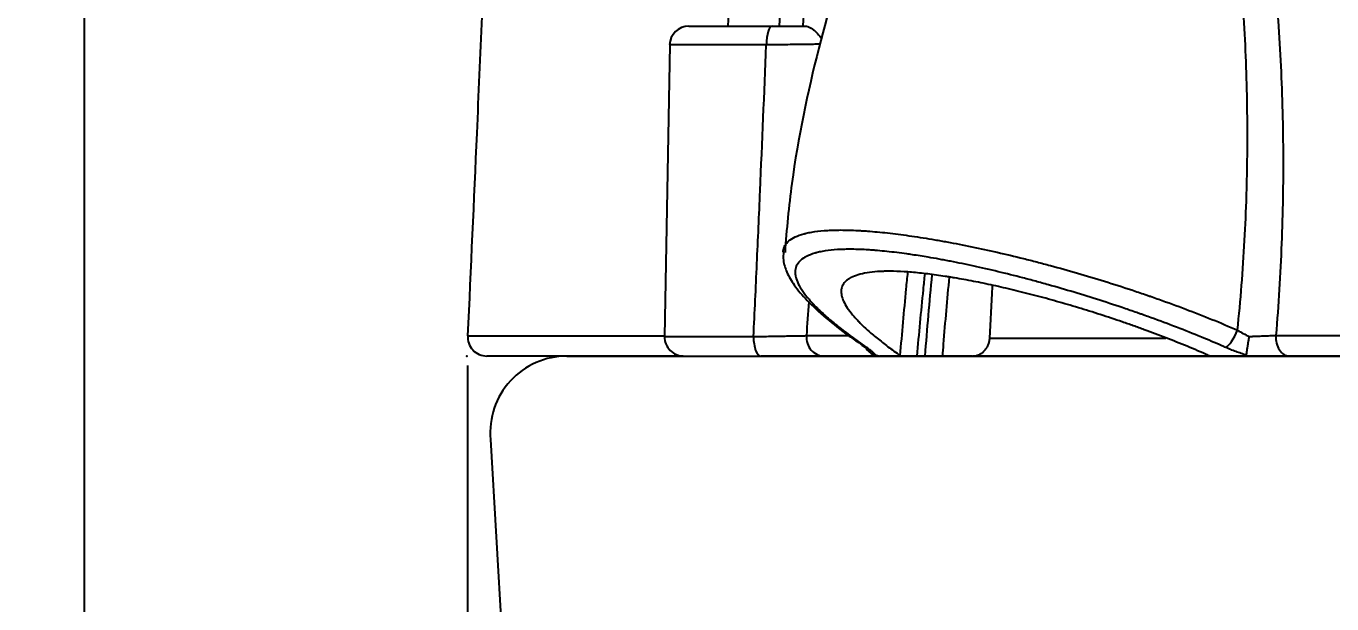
# Model space of a CAD drawing. Extents: x 8541 to 14664, y -60 to 2468.
# Drawn here: x 8675 to 8743.1, y 654.7 to 684.8 of the extents above; entities that cross this region are included whole.
import ezdxf

# ---------------------------------------------------------------- set-up
doc = ezdxf.new("R2010")
doc.units = 0
doc.header["$LTSCALE"] = 20
doc.header["$MEASUREMENT"] = 0
doc.layers.get('0').update_dxf_attribs({"linetype": 'CONTINUOUS'})
doc.layers.get('DEFPOINTS').update_dxf_attribs({"linetype": 'CONTINUOUS'})
doc.layers.add('1', color=7, linetype='CONTINUOUS')
doc.layers.add('6', color=6, linetype='CONTINUOUS')
doc.styles.get("Standard").update_dxf_attribs({"font": 'NanumGothic.ttf'})
doc.dimstyles.get("Standard").update_dxf_attribs({"dimtxt": 2.7, "dimasz": 2.5, "dimexe": 1.5, "dimexo": 1.5, "dimgap": 1.5, "dimtad": 1, "dimdec": 0, "dimlfac": 10, "dimzin": 0, "dimdsep": 46, "dimtxsty": 'Standard', "dimcen": 0, "dimclrt": 2, "dimadec": 0, "dimazin": 0, "dimtfac": 1, "dimtdec": 0, "dimtmove": 0, "dimatfit": 3, "dimfxl": 0, "dimtolj": 1, "dimtzin": 0, "dimarcsym": 0})

# ---------------------------------------------------------------- blocks, each defined once
blk = doc.blocks.new('*D64')
at = {"color": 3, "lineweight": -2, "ltscale": 10}
for p, q in [((8698, 667.117), (8698, 159.441)), ((8983, 208.778), (8983, 159.441)), ((8718, 164.441), (8963, 164.441))]:
    blk.add_line(p, q, dxfattribs=at)
at = {"color": 3, "ltscale": 10}
for points in [[(8718, 167.775), (8718, 161.108), (8698, 164.441)], [(8963, 167.775), (8963, 161.108), (8983, 164.441)]]:
    blk.add_solid(points, dxfattribs=at)
at = {"layer": 'DEFPOINTS', "color": 0, "ltscale": 10}
for p in [(8698, 668.617), (8983, 210.278), (8983, 164.441)]:
    blk.add_point(p, dxfattribs=at)
at = {"color": 2, "ltscale": 10, "insert": (8840.5, 188.05), "char_height": 25, "attachment_point": 5}
blk.add_mtext('\\A1;{\\fNanumGothic|b0|i0|c129|p50;285}', dxfattribs=at)
blk = doc.blocks.new('*D59')
at = {"color": 3, "lineweight": -2}
for p, q in [((8708.42, 782.617), (8562.112, 782.617)), ((8568.112, 758.617), (8568.112, 560.057)), ((8568.112, 311.368), (8568.112, 509.928)), ((8731.516, 287.368), (8562.112, 287.368))]:
    blk.add_line(p, q, dxfattribs=at)
at = {"color": 3}
for points in [[(8564.112, 758.617), (8572.112, 758.617), (8568.112, 782.617)], [(8564.112, 311.368), (8572.112, 311.368), (8568.112, 287.368)]]:
    blk.add_solid(points, dxfattribs=at)
at = {"layer": 'DEFPOINTS', "color": 0}
for p in [(8710.22, 782.617), (8568.112, 287.368), (8733.316, 287.368)]:
    blk.add_point(p, dxfattribs=at)
at = {"color": 2, "insert": (8568.112, 534.993), "char_height": 24, "attachment_point": 5}
blk.add_mtext('\\A1;{\\fNanumGothic|b0|i0|c129|p50;495}', dxfattribs=at)
blk = doc.blocks.new('*D63')
at = {"color": 3, "linetype": 'ByBlock', "lineweight": -2}
for p, q in [((9382.589, 711.028), (9382.589, 34.586)), ((8678, 285.868), (8678, 34.586)), ((8698, 39.586), (9362.589, 39.586))]:
    blk.add_line(p, q, dxfattribs=at)
at = {"color": 3}
for points in [[(8698, 42.919), (8698, 36.253), (8678, 39.586)], [(9362.589, 42.919), (9362.589, 36.253), (9382.589, 39.586)]]:
    blk.add_solid(points, dxfattribs=at)
at = {"layer": 'DEFPOINTS', "color": 0}
for p in [(9382.589, 712.528), (8678, 287.368), (9382.589, 39.586)]:
    blk.add_point(p, dxfattribs=at)
at = {"color": 2, "insert": (9026.777, 63.159), "char_height": 25, "attachment_point": 5}
blk.add_mtext('\\A1;{\\fNanumGothic|b0|i0|c129|p50;705}', dxfattribs=at)

msp = doc.modelspace()

# ---------------------------------------------------------------- linework, layer by layer
at = {"color": 7, "linetype": 'Continuous'}
for p, q in [((8709.532, 684.817), (8713.874, 684.817)), ((8708.533, 683.835), (8708.267, 668.634)), ((8708.267, 668.634), (8712.905, 668.634)), ((8709.267, 667.617), (8713.285, 667.617)), ((8717.083, 667.617), (8714.826, 667.617))]:
    msp.add_line(p, q, dxfattribs=at)
at = {"color": 7}
for p, q in [((8703.175, 667.617), (9366.555, 667.617)), ((8699.19, 663.272), (8707.584, 517.856))]:
    msp.add_line(p, q, dxfattribs=at)
at = {"color": 7, "linetype": 'Continuous'}
for centre, start, end in [((8709.532, 683.817), 90, 179), ((8699, 668.617), 175.88976, 270), ((8709.267, 668.617), 179, 270)]:
    msp.add_arc(centre, 1, start, end, dxfattribs=at)
for centre, major_axis, ratio, start_param, end_param in [((8713.874, 683.817), (0, -1), 0.301733, 3.141593, 4.694936), ((8713.285, 668.617), (0, 1), 0.380171, 1.553343, 3.141593), ((8716.586, 668.617), (0, 1), 0.928701, 1.505583, 3.141593), ((8737.824, 668.973), (-0.404, -0.915), 0.292041, 0.314777, 1.694859), ((8740.829, 668.617), (0, -1), 0.691985, 4.636786, 6.283185), ((8719.131, 669.011), (0.565, 0.825), 0.730902, 3.129991, 3.17563), ((8719.131, 669.011), (0.565, 0.825), 0.730902, 3.17563, 3.41673), ((8719.503, 668.617), (0, 1), 0.907546, 2.227076, 3.141593)]:
    msp.add_ellipse(centre, major_axis=major_axis, ratio=ratio, start_param=start_param, end_param=end_param, dxfattribs=at)
for points, knots in [([(8708.809, 781.494), (8707.937, 778.048), (8706.31, 770.874), (8704.541, 759.981), (8703.12, 749.057), (8702.019, 738.497), (8701.145, 728.319), (8700.334, 717.015), (8699.622, 704.75), (8698.999, 691.695), (8698.503, 679.767), (8698.159, 672.192), (8697.999, 668.67)], [0, 0, 0, 0, 0.093853, 0.194418, 0.291462, 0.384978, 0.474963, 0.561419, 0.684493, 0.799626, 0.906817, 1, 1, 1, 1]), ([(8711.578, 684.817), (8711.665, 686.627), (8711.754, 688.437), (8711.937, 692.057), (8712.03, 693.867), (8712.223, 697.487), (8712.322, 699.297), (8712.527, 702.916), (8712.633, 704.725), (8712.854, 708.344), (8712.969, 710.153), (8713.208, 713.77), (8713.332, 715.578), (8713.593, 719.195), (8713.729, 721.003), (8714.014, 724.618), (8714.163, 726.425), (8714.398, 729.135), (8714.478, 730.039), (8714.643, 731.845), (8714.728, 732.748), (8714.987, 735.456), (8715.169, 737.261), (8715.458, 739.966), (8715.557, 740.867), (8715.76, 742.669), (8715.865, 743.57), (8716.081, 745.371), (8716.192, 746.271), (8716.421, 748.069), (8716.54, 748.968), (8716.784, 750.764), (8716.91, 751.661), (8717.106, 753.005), (8717.173, 753.453), (8717.309, 754.348), (8717.378, 754.796), (8717.589, 756.136), (8717.735, 757.028), (8717.964, 758.363), (8718.042, 758.808), (8718.202, 759.696), (8718.284, 760.139), (8718.451, 761.023), (8718.537, 761.465), (8718.713, 762.344), (8718.803, 762.783), (8718.943, 763.439), (8718.991, 763.657), (8719.087, 764.093), (8719.136, 764.31), (8719.235, 764.742), (8719.286, 764.958), (8719.389, 765.387), (8719.441, 765.601), (8719.522, 765.921), (8719.549, 766.027), (8719.604, 766.239), (8719.631, 766.344), (8719.715, 766.66), (8719.773, 766.868), (8719.89, 767.28), (8719.95, 767.483), (8720.043, 767.784), (8720.075, 767.883), (8720.139, 768.079), (8720.172, 768.177), (8720.239, 768.369), (8720.273, 768.464), (8720.343, 768.649), (8720.379, 768.739), (8720.451, 768.914), (8720.488, 768.998), (8720.536, 769.098), (8720.546, 769.118), (8720.565, 769.157), (8720.575, 769.176), (8720.604, 769.232), (8720.624, 769.268), (8720.663, 769.335), (8720.683, 769.367), (8720.723, 769.427), (8720.743, 769.454), (8720.774, 769.491), (8720.784, 769.503), (8720.805, 769.525), (8720.815, 769.535), (8720.846, 769.562), (8720.866, 769.576), (8720.895, 769.592), (8720.905, 769.596), (8720.925, 769.602), (8720.934, 769.604), (8720.963, 769.606), (8720.999, 769.6), (8721.032, 769.576), (8721.051, 769.556), (8721.055, 769.552), (8721.062, 769.543), (8721.073, 769.529), (8721.084, 769.513), (8721.104, 769.479), (8721.117, 769.454), (8721.134, 769.411), (8721.14, 769.396), (8721.151, 769.365), (8721.156, 769.349), (8721.171, 769.299), (8721.18, 769.264), (8721.198, 769.191), (8721.205, 769.153), (8721.227, 769.035), (8721.24, 768.952), (8721.253, 768.843), (8721.255, 768.821), (8721.26, 768.777), (8721.263, 768.754), (8721.269, 768.687), (8721.273, 768.641), (8721.285, 768.503), (8721.291, 768.41), (8721.301, 768.219), (8721.305, 768.123), (8721.312, 767.928), (8721.314, 767.829), (8721.318, 767.63), (8721.319, 767.529), (8721.321, 767.225), (8721.32, 767.02), (8721.315, 766.707), (8721.314, 766.603), (8721.309, 766.393), (8721.307, 766.287), (8721.299, 765.971), (8721.292, 765.76), (8721.277, 765.335), (8721.268, 765.122), (8721.24, 764.481), (8721.218, 764.051), (8721.171, 763.189), (8721.145, 762.756), (8721.091, 761.888), (8721.062, 761.453), (8721.003, 760.58), (8720.972, 760.142), (8720.91, 759.265), (8720.877, 758.825), (8720.812, 757.945), (8720.779, 757.504), (8720.711, 756.62), (8720.677, 756.178), (8720.608, 755.293), (8720.573, 754.85), (8720.468, 753.521), (8720.397, 752.635), (8720.255, 750.861), (8720.183, 749.974), (8720.04, 748.199), (8719.967, 747.31), (8719.824, 745.533), (8719.752, 744.645), (8719.608, 742.866), (8719.537, 741.977), (8719.394, 740.197), (8719.323, 739.307), (8719.111, 736.636), (8718.972, 734.854), (8718.695, 731.288), (8718.558, 729.504), (8718.289, 725.936), (8718.156, 724.15), (8717.893, 720.579), (8717.764, 718.792), (8717.508, 715.218), (8717.382, 713.43), (8717.133, 709.855), (8717.01, 708.067), (8716.767, 704.491), (8716.647, 702.702), (8716.409, 699.126), (8716.174, 695.549), (8715.824, 690.183), (8715.592, 686.605), (8715.475, 684.817)], [0, 0, 0, 0, 0.03125, 0.03125, 0.0625, 0.0625, 0.09375, 0.09375, 0.125, 0.125, 0.15625, 0.15625, 0.1875, 0.1875, 0.21875, 0.21875, 0.25, 0.25, 0.265625, 0.265625, 0.28125, 0.28125, 0.3125, 0.3125, 0.328125, 0.328125, 0.34375, 0.34375, 0.359375, 0.359375, 0.375, 0.375, 0.390625, 0.390625, 0.398438, 0.398438, 0.40625, 0.40625, 0.421875, 0.421875, 0.429688, 0.429688, 0.4375, 0.4375, 0.445313, 0.445313, 0.453125, 0.453125, 0.457031, 0.457031, 0.460938, 0.460938, 0.464844, 0.464844, 0.46875, 0.46875, 0.470703, 0.470703, 0.472656, 0.472656, 0.476563, 0.476563, 0.480469, 0.480469, 0.482422, 0.482422, 0.484375, 0.484375, 0.486328, 0.486328, 0.488281, 0.488281, 0.490234, 0.490234, 0.490723, 0.490723, 0.491211, 0.491211, 0.492188, 0.492188, 0.493164, 0.493164, 0.494141, 0.494141, 0.494629, 0.494629, 0.495117, 0.495117, 0.496094, 0.496094, 0.496582, 0.496582, 0.49707, 0.49707, 0.498047, 0.499023, 0.499023, 0.499268, 0.499268, 0.499512, 0.5, 0.5, 0.500977, 0.500977, 0.501465, 0.501465, 0.501953, 0.501953, 0.50293, 0.50293, 0.503906, 0.503906, 0.505859, 0.505859, 0.506348, 0.506348, 0.506836, 0.506836, 0.507813, 0.507813, 0.509766, 0.509766, 0.511719, 0.511719, 0.513672, 0.513672, 0.515625, 0.515625, 0.519531, 0.519531, 0.521484, 0.521484, 0.523438, 0.523438, 0.527344, 0.527344, 0.53125, 0.53125, 0.539063, 0.539063, 0.546875, 0.546875, 0.554688, 0.554688, 0.5625, 0.5625, 0.570313, 0.570313, 0.578125, 0.578125, 0.585938, 0.585938, 0.59375, 0.59375, 0.609375, 0.609375, 0.625, 0.625, 0.640625, 0.640625, 0.65625, 0.65625, 0.671875, 0.671875, 0.6875, 0.6875, 0.71875, 0.71875, 0.75, 0.75, 0.78125, 0.78125, 0.8125, 0.8125, 0.84375, 0.84375, 0.875, 0.875, 0.90625, 0.90625, 0.9375, 0.96875, 1, 1, 1, 1]), ([(8721.181, 767.156), (8721.181, 767.252), (8721.181, 767.348), (8721.179, 767.547), (8721.178, 767.65), (8721.174, 767.855), (8721.171, 767.957), (8721.164, 768.158), (8721.16, 768.258), (8721.151, 768.405), (8721.148, 768.454), (8721.141, 768.551), (8721.137, 768.599), (8721.128, 768.692), (8721.123, 768.738), (8721.112, 768.828), (8721.106, 768.872), (8721.093, 768.958), (8721.085, 768.999), (8721.073, 769.058), (8721.068, 769.077), (8721.059, 769.114), (8721.054, 769.132), (8721.038, 769.182), (8721.026, 769.212), (8721.009, 769.244), (8721.006, 769.25), (8720.999, 769.261), (8720.995, 769.266), (8720.984, 769.281), (8720.968, 769.297), (8720.951, 769.305), (8720.938, 769.309), (8720.933, 769.309), (8720.924, 769.31), (8720.919, 769.309), (8720.91, 769.307), (8720.905, 769.306), (8720.895, 769.302), (8720.881, 769.294), (8720.866, 769.282), (8720.852, 769.268), (8720.847, 769.263), (8720.837, 769.252), (8720.832, 769.246), (8720.818, 769.227), (8720.808, 769.213), (8720.779, 769.168), (8720.761, 769.134), (8720.725, 769.062), (8720.708, 769.023), (8720.682, 768.962), (8720.674, 768.941), (8720.657, 768.898), (8720.649, 768.876), (8720.632, 768.832), (8720.624, 768.81), (8720.608, 768.764), (8720.601, 768.741), (8720.577, 768.672), (8720.562, 768.625), (8720.517, 768.483), (8720.489, 768.385), (8720.433, 768.187), (8720.406, 768.085), (8720.353, 767.882), (8720.328, 767.779), (8720.277, 767.572), (8720.253, 767.468), (8720.205, 767.259), (8720.182, 767.154), (8720.112, 766.838), (8720.068, 766.625), (8720.003, 766.304), (8719.981, 766.197), (8719.939, 765.982), (8719.918, 765.874), (8719.857, 765.55), (8719.816, 765.334), (8719.738, 764.899), (8719.699, 764.682), (8719.624, 764.246), (8719.587, 764.027), (8719.514, 763.59), (8719.443, 763.151), (8719.374, 762.712), (8719.272, 762.052), (8719.206, 761.612), (8719.077, 760.73), (8719.015, 760.288), (8718.893, 759.403), (8718.834, 758.961), (8718.718, 758.074), (8718.661, 757.631), (8718.495, 756.3), (8718.389, 755.412), (8718.186, 753.634), (8718.088, 752.744), (8717.9, 750.963), (8717.809, 750.073), (8717.633, 748.29), (8717.549, 747.399), (8717.384, 745.615), (8717.305, 744.723), (8717.074, 742.046), (8716.93, 740.26), (8716.657, 736.688), (8716.529, 734.901), (8716.286, 731.327), (8716.171, 729.539), (8715.953, 725.963), (8715.85, 724.175), (8715.654, 720.599), (8715.561, 718.811), (8715.384, 715.234), (8715.3, 713.445), (8715.139, 709.867), (8715.063, 708.078), (8714.917, 704.5), (8714.848, 702.711), (8714.714, 699.133), (8714.586, 695.554), (8714.468, 691.975), (8714.354, 688.396), (8714.299, 686.606), (8714.245, 684.817)], [0, 0, 0, 0, 0.003499, 0.003499, 0.007303, 0.007303, 0.011106, 0.011106, 0.014909, 0.014909, 0.016811, 0.016811, 0.018713, 0.018713, 0.020615, 0.020615, 0.022516, 0.022516, 0.024418, 0.024418, 0.025369, 0.025369, 0.02632, 0.02632, 0.028222, 0.028222, 0.028697, 0.028697, 0.029172, 0.029172, 0.030123, 0.031074, 0.031074, 0.03155, 0.03155, 0.032025, 0.032025, 0.0325, 0.0325, 0.032976, 0.033927, 0.033927, 0.034402, 0.034402, 0.034878, 0.034878, 0.035828, 0.035828, 0.03773, 0.03773, 0.039632, 0.039632, 0.040583, 0.040583, 0.041534, 0.041534, 0.042484, 0.042484, 0.043435, 0.043435, 0.045337, 0.045337, 0.04914, 0.04914, 0.052944, 0.052944, 0.056747, 0.056747, 0.060551, 0.060551, 0.064354, 0.064354, 0.071961, 0.071961, 0.075764, 0.075764, 0.079568, 0.079568, 0.087175, 0.087175, 0.094782, 0.094782, 0.102389, 0.102389, 0.109995, 0.117602, 0.117602, 0.132816, 0.132816, 0.14803, 0.14803, 0.163244, 0.163244, 0.178457, 0.178457, 0.208885, 0.208885, 0.239312, 0.239312, 0.26974, 0.26974, 0.300167, 0.300167, 0.330595, 0.330595, 0.39145, 0.39145, 0.452305, 0.452305, 0.51316, 0.51316, 0.574015, 0.574015, 0.63487, 0.63487, 0.695725, 0.695725, 0.75658, 0.75658, 0.817435, 0.817435, 0.87829, 0.939145, 0.939145, 1, 1, 1, 1]), ([(8736.8, 705.784), (8736.991, 705.064), (8737.174, 704.339), (8737.527, 702.882), (8737.697, 702.149), (8738.023, 700.676), (8738.179, 699.935), (8738.477, 698.446), (8738.62, 697.698), (8738.891, 696.195), (8739.02, 695.44), (8739.263, 693.922), (8739.377, 693.159), (8739.698, 690.86), (8739.881, 689.312), (8740.069, 687.358), (8740.104, 686.966), (8740.171, 686.181), (8740.202, 685.787), (8740.289, 684.607), (8740.338, 683.818), (8740.46, 681.448), (8740.505, 679.861), (8740.517, 677.871), (8740.517, 677.472), (8740.513, 676.675), (8740.508, 676.275), (8740.489, 675.078), (8740.466, 674.28), (8740.373, 671.885), (8740.275, 670.288), (8740.139, 668.692)], [0, 0, 0, 0, 0.0625, 0.0625, 0.125, 0.125, 0.1875, 0.1875, 0.25, 0.25, 0.3125, 0.3125, 0.375, 0.375, 0.5, 0.5, 0.53125, 0.53125, 0.5625, 0.5625, 0.625, 0.625, 0.75, 0.75, 0.78125, 0.78125, 0.8125, 0.8125, 0.875, 0.875, 1, 1, 1, 1]), ([(8738.139, 668.969), (8738.3, 670.526), (8738.423, 672.083), (8738.551, 674.419), (8738.584, 675.199), (8738.621, 676.367), (8738.631, 676.757), (8738.646, 677.536), (8738.652, 677.924), (8738.661, 679.09), (8738.655, 680.642), (8738.614, 682.188), (8738.555, 683.731), (8738.517, 684.501), (8738.458, 685.461), (8738.446, 685.654), (8738.421, 686.037), (8738.407, 686.229), (8738.366, 686.805), (8738.337, 687.187), (8738.18, 689.096), (8738.022, 690.608), (8737.655, 693.606), (8737.444, 695.091), (8737.098, 697.299), (8736.978, 698.032), (8736.728, 699.492), (8736.599, 700.219), (8736.334, 701.666), (8736.199, 702.387), (8735.923, 703.823), (8735.783, 704.538), (8735.643, 705.251)], [0, 0, 0, 0, 0.125, 0.125, 0.1875, 0.1875, 0.21875, 0.21875, 0.25, 0.25, 0.3125, 0.375, 0.375, 0.4375, 0.4375, 0.453125, 0.453125, 0.46875, 0.46875, 0.5, 0.5, 0.625, 0.625, 0.75, 0.75, 0.8125, 0.8125, 0.875, 0.875, 0.9375, 0.9375, 1, 1, 1, 1]), ([(8724.563, 704.09), (8723.823, 702.772), (8722.308, 699.91), (8720.104, 695.211), (8717.995, 689.747), (8716.169, 683.482), (8714.974, 677.81), (8714.626, 674.224), (8714.546, 673.018)], [0, 0, 0, 0, 0.137673, 0.295302, 0.473306, 0.671667, 0.890123, 1, 1, 1, 1]), ([(8715.589, 684.817), (8715.639, 684.817), (8715.689, 684.808), (8715.786, 684.777), (8715.835, 684.755), (8715.93, 684.701), (8715.977, 684.668), (8716.047, 684.613), (8716.071, 684.594), (8716.117, 684.553), (8716.141, 684.532), (8716.256, 684.421), (8716.346, 684.321), (8716.442, 684.206), (8716.449, 684.198), (8716.455, 684.19)], [0, 0, 0, 0, 0.162651, 0.162651, 0.325303, 0.325303, 0.487954, 0.487954, 0.569279, 0.569279, 0.650605, 0.650605, 0.975908, 0.975908, 1, 1, 1, 1]), ([(8713.572, 683.834), (8713.301, 683.834), (8713.038, 683.834), (8712.527, 683.834), (8712.279, 683.834), (8711.918, 683.834), (8711.799, 683.834), (8711.624, 683.834), (8711.567, 683.834), (8711.452, 683.834), (8711.395, 683.834), (8711.115, 683.834), (8710.903, 683.834), (8710.502, 683.834), (8710.314, 683.834), (8710.049, 683.834), (8709.963, 683.834), (8709.84, 683.834), (8709.8, 683.834), (8709.72, 683.834), (8709.682, 683.834), (8709.493, 683.834), (8709.358, 683.834), (8709.116, 683.834), (8709.01, 683.834), (8708.874, 683.834), (8708.832, 683.834), (8708.776, 683.834), (8708.758, 683.834), (8708.724, 683.834), (8708.708, 683.834), (8708.634, 683.834), (8708.591, 683.834), (8708.543, 683.834), (8708.532, 683.834), (8708.533, 683.834)], [0, 0, 0, 0, 0.092411, 0.092411, 0.184822, 0.184822, 0.231028, 0.231028, 0.25413, 0.25413, 0.277233, 0.277233, 0.369644, 0.369644, 0.462055, 0.462055, 0.508261, 0.508261, 0.531363, 0.531363, 0.554466, 0.554466, 0.646877, 0.646877, 0.739288, 0.739288, 0.785494, 0.785494, 0.808597, 0.808597, 0.831699, 0.831699, 0.92411, 0.92411, 1, 1, 1, 1]), ([(8712.905, 668.634), (8712.966, 669.901), (8713.024, 671.167), (8713.138, 673.7), (8713.194, 674.967), (8713.359, 678.767), (8713.466, 681.301), (8713.572, 683.834)], [0, 0, 0, 0, 0.25, 0.25, 0.5, 0.5, 1, 1, 1, 1]), ([(8716.384, 683.873), (8716.366, 683.873), (8716.347, 683.873), (8716.304, 683.872), (8716.279, 683.872), (8716.229, 683.871), (8716.203, 683.871), (8716.071, 683.869), (8715.958, 683.867), (8715.719, 683.864), (8715.592, 683.862), (8715.39, 683.859), (8715.321, 683.858), (8715.215, 683.857), (8715.179, 683.856), (8715.107, 683.855), (8715.07, 683.855), (8714.884, 683.852), (8714.731, 683.85), (8714.415, 683.846), (8714.253, 683.843), (8713.919, 683.839), (8713.748, 683.837), (8713.572, 683.834)], [0, 0, 0, 0, 0.029435, 0.029435, 0.066764, 0.066764, 0.104093, 0.104093, 0.253411, 0.253411, 0.402729, 0.402729, 0.477388, 0.477388, 0.514717, 0.514717, 0.552047, 0.552047, 0.701364, 0.701364, 0.850682, 0.850682, 1, 1, 1, 1]), ([(8714.452, 673.079), (8714.452, 673.084), (8714.453, 673.089), (8714.464, 673.195), (8714.494, 673.29), (8714.594, 673.467), (8714.663, 673.548), (8714.84, 673.697), (8714.948, 673.765), (8715.205, 673.887), (8715.353, 673.94), (8715.545, 673.993), (8715.566, 673.998), (8715.61, 674.01), (8715.633, 674.015), (8715.7, 674.031), (8715.839, 674.062), (8715.989, 674.088), (8716.302, 674.133), (8716.529, 674.156), (8717.02, 674.185), (8717.285, 674.191), (8717.852, 674.187), (8718.155, 674.177), (8718.518, 674.156), (8718.558, 674.153), (8718.64, 674.148), (8718.681, 674.145), (8718.805, 674.137), (8719.056, 674.118), (8719.314, 674.095), (8719.841, 674.043), (8720.205, 674.001), (8720.958, 673.903), (8721.348, 673.846), (8721.95, 673.75), (8722.154, 673.716), (8722.413, 673.672), (8722.465, 673.663), (8722.569, 673.645), (8722.622, 673.635), (8722.779, 673.607), (8722.884, 673.588), (8723.413, 673.491), (8723.843, 673.407), (8724.717, 673.226), (8725.603, 673.034), (8726.515, 672.816), (8727.209, 672.644), (8727.442, 672.584), (8727.911, 672.463), (8728.145, 672.4), (8728.85, 672.21), (8729.32, 672.078), (8730.262, 671.805), (8730.733, 671.663), (8731.677, 671.37), (8732.149, 671.219), (8732.858, 670.984), (8733.095, 670.904), (8733.391, 670.803), (8733.45, 670.782), (8733.568, 670.742), (8733.627, 670.721), (8733.804, 670.659), (8733.922, 670.618), (8734.51, 670.41), (8734.976, 670.24), (8735.897, 669.892), (8736.353, 669.714), (8737.254, 669.349), (8737.7, 669.162), (8738.139, 668.969)], [0, 0, 0, 0, 0.002039, 0.002039, 0.045429, 0.045429, 0.088819, 0.088819, 0.132208, 0.132208, 0.175598, 0.175598, 0.181021, 0.181021, 0.186445, 0.186445, 0.197293, 0.218987, 0.218987, 0.262377, 0.262377, 0.305767, 0.305767, 0.349156, 0.349156, 0.35458, 0.35458, 0.360004, 0.360004, 0.370851, 0.392546, 0.392546, 0.435935, 0.435935, 0.479325, 0.479325, 0.50102, 0.50102, 0.506443, 0.506443, 0.511867, 0.511867, 0.522715, 0.522715, 0.566104, 0.566104, 0.609494, 0.652883, 0.652883, 0.674578, 0.674578, 0.696273, 0.696273, 0.739662, 0.739662, 0.783052, 0.783052, 0.826442, 0.826442, 0.848136, 0.848136, 0.85356, 0.85356, 0.858984, 0.858984, 0.869831, 0.869831, 0.913221, 0.913221, 0.95661, 0.95661, 1, 1, 1, 1]), ([(8714.479, 673.068), (8714.456, 672.913), (8714.438, 672.534), (8714.642, 671.949), (8715.033, 671.269), (8715.688, 670.493), (8716.646, 669.613), (8717.593, 668.861), (8718.264, 668.402), (8718.462, 668.27)], [0, 0, 0, 0, 0.07933, 0.201311, 0.345541, 0.527653, 0.726904, 0.92254, 1, 1, 1, 1]), ([(8721.185, 672.901), (8721.088, 672.915), (8720.991, 672.929), (8720.538, 672.992), (8720.193, 673.035), (8719.693, 673.087), (8719.53, 673.103), (8719.289, 673.123), (8719.21, 673.13), (8719.053, 673.141), (8718.975, 673.147), (8718.593, 673.171), (8718.305, 673.181), (8717.767, 673.186), (8717.516, 673.179), (8717.049, 673.15), (8716.834, 673.127), (8716.537, 673.081), (8716.443, 673.064), (8716.307, 673.034), (8716.263, 673.024), (8716.199, 673.008), (8716.178, 673.002), (8716.136, 672.991), (8715.952, 672.939), (8715.794, 672.877), (8715.55, 672.754), (8715.448, 672.686), (8715.28, 672.535), (8715.149, 672.371), (8715.091, 672.179), (8715.078, 672.05), (8715.076, 672.024), (8715.076, 671.984), (8715.076, 671.971), (8715.077, 671.944), (8715.08, 671.876), (8715.091, 671.805), (8715.131, 671.633), (8715.175, 671.513), (8715.298, 671.263), (8715.375, 671.132), (8715.563, 670.862), (8715.672, 670.722), (8715.923, 670.432), (8716.063, 670.282), (8716.258, 670.089), (8716.298, 670.05), (8716.38, 669.971), (8716.505, 669.853), (8716.638, 669.733), (8716.913, 669.491), (8717.11, 669.326), (8717.532, 668.989), (8717.756, 668.818), (8718.232, 668.467), (8718.484, 668.288), (8718.751, 668.105)], [0, 0, 0, 0, 0.013909, 0.013909, 0.065809, 0.065809, 0.091758, 0.091758, 0.104733, 0.104733, 0.117708, 0.117708, 0.169608, 0.169608, 0.221507, 0.221507, 0.273407, 0.273407, 0.299356, 0.299356, 0.312331, 0.312331, 0.318819, 0.318819, 0.325306, 0.377206, 0.377206, 0.429105, 0.429105, 0.481005, 0.532904, 0.532904, 0.545879, 0.545879, 0.552367, 0.552367, 0.558854, 0.584804, 0.584804, 0.636703, 0.636703, 0.688603, 0.688603, 0.740502, 0.740502, 0.792402, 0.792402, 0.805377, 0.805377, 0.818352, 0.844301, 0.844301, 0.896201, 0.896201, 0.9481, 0.9481, 1, 1, 1, 1]), ([(8737.318, 668.157), (8736.967, 668.309), (8736.613, 668.459), (8735.829, 668.781), (8735.397, 668.953), (8734.524, 669.289), (8734.083, 669.453), (8733.526, 669.654), (8733.415, 669.694), (8733.247, 669.754), (8733.191, 669.774), (8733.079, 669.814), (8732.799, 669.912), (8732.519, 670.009), (8731.848, 670.237), (8731.401, 670.385), (8730.508, 670.671), (8730.062, 670.81), (8729.17, 671.078), (8728.726, 671.208), (8728.059, 671.395), (8727.837, 671.457), (8727.393, 671.577), (8727.173, 671.636), (8726.516, 671.807), (8725.653, 672.023), (8724.814, 672.215), (8723.987, 672.395), (8723.58, 672.479), (8723.079, 672.577), (8722.979, 672.596), (8722.83, 672.624), (8722.78, 672.633), (8722.681, 672.652), (8722.435, 672.697), (8722.193, 672.739), (8721.724, 672.818), (8721.452, 672.861), (8721.185, 672.901)], [0, 0, 0, 0, 0.066555, 0.066555, 0.146119, 0.146119, 0.225683, 0.225683, 0.245574, 0.245574, 0.25552, 0.25552, 0.265465, 0.305247, 0.305247, 0.384811, 0.384811, 0.464375, 0.464375, 0.543939, 0.543939, 0.583721, 0.583721, 0.623503, 0.623503, 0.703067, 0.782631, 0.782631, 0.862195, 0.862195, 0.882086, 0.882086, 0.892032, 0.892032, 0.901977, 0.941759, 0.941759, 1, 1, 1, 1]), ([(8736.598, 667.661), (8736.241, 667.82), (8735.88, 667.974), (8735.149, 668.276), (8734.78, 668.423), (8734.034, 668.712), (8733.658, 668.853), (8733.088, 669.061), (8732.897, 669.129), (8732.609, 669.231), (8732.513, 669.264), (8732.322, 669.331), (8732.226, 669.364), (8731.747, 669.529), (8731.364, 669.656), (8730.601, 669.902), (8730.22, 670.022), (8729.46, 670.252), (8729.081, 670.363), (8728.514, 670.524), (8728.325, 670.577), (8728.043, 670.654), (8727.948, 670.679), (8727.76, 670.73), (8727.666, 670.754), (8727.2, 670.877), (8726.832, 670.969), (8726.11, 671.143), (8725.755, 671.224), (8725.056, 671.376), (8724.713, 671.447), (8724.038, 671.578), (8723.707, 671.639), (8723.301, 671.707), (8723.22, 671.72), (8723.06, 671.746), (8722.98, 671.759), (8722.743, 671.795), (8722.588, 671.818), (8722.132, 671.881), (8721.84, 671.917), (8721.278, 671.975), (8721.01, 671.997), (8720.497, 672.029), (8720.253, 672.037), (8719.965, 672.039), (8719.879, 672.038), (8719.796, 672.037), (8719.741, 672.036), (8719.713, 672.035), (8719.577, 672.032), (8719.473, 672.027), (8719.173, 672.006), (8718.989, 671.986), (8718.654, 671.931), (8718.35, 671.862), (8718.108, 671.767), (8717.989, 671.706), (8717.976, 671.7), (8717.95, 671.686), (8717.938, 671.679), (8717.901, 671.657), (8717.83, 671.613), (8717.769, 671.566), (8717.659, 671.467), (8717.602, 671.395), (8717.518, 671.24), (8717.492, 671.158), (8717.476, 671.025), (8717.474, 670.979), (8717.478, 670.909), (8717.48, 670.885), (8717.486, 670.836), (8717.49, 670.812), (8717.515, 670.687), (8717.551, 670.583), (8717.651, 670.366), (8717.716, 670.253), (8717.871, 670.019), (8717.963, 669.898), (8718.12, 669.71), (8718.176, 669.647), (8718.264, 669.55), (8718.294, 669.517), (8718.357, 669.451), (8718.389, 669.418), (8718.553, 669.251), (8718.696, 669.115), (8719.005, 668.837), (8719.171, 668.695), (8719.525, 668.405), (8719.714, 668.258), (8720.116, 667.956), (8720.329, 667.802), (8720.555, 667.645)], [0, 0, 0, 0, 0.03125, 0.03125, 0.0625, 0.0625, 0.09375, 0.09375, 0.109375, 0.109375, 0.117187, 0.117187, 0.125, 0.125, 0.15625, 0.15625, 0.1875, 0.1875, 0.21875, 0.21875, 0.234375, 0.234375, 0.242187, 0.242187, 0.25, 0.25, 0.28125, 0.28125, 0.3125, 0.3125, 0.34375, 0.34375, 0.375, 0.375, 0.382812, 0.382812, 0.390625, 0.390625, 0.40625, 0.40625, 0.4375, 0.4375, 0.46875, 0.46875, 0.5, 0.5, 0.507812, 0.511719, 0.511719, 0.515625, 0.515625, 0.53125, 0.53125, 0.5625, 0.5625, 0.59375, 0.625, 0.625, 0.628906, 0.628906, 0.632812, 0.632812, 0.640625, 0.65625, 0.65625, 0.6875, 0.6875, 0.71875, 0.71875, 0.734375, 0.734375, 0.742187, 0.742187, 0.75, 0.75, 0.78125, 0.78125, 0.8125, 0.8125, 0.84375, 0.84375, 0.859375, 0.859375, 0.867187, 0.867187, 0.875, 0.875, 0.90625, 0.90625, 0.9375, 0.9375, 0.96875, 0.96875, 1, 1, 1, 1]), ([(8720.555, 667.645), (8720.652, 668.804), (8720.756, 669.962), (8720.896, 671.408), (8720.924, 671.697), (8720.953, 671.986), (8720.953, 671.987), (8720.953, 671.987)], [0, 0, 0, 0, 0.79984, 0.79984, 0.9998, 0.9998, 1, 1, 1, 1]), ([(8721.831, 671.903), (8721.802, 671.63), (8721.774, 671.357), (8721.63, 669.929), (8721.521, 668.773), (8721.42, 667.617)], [0, 0, 0, 0, 0.191347, 0.191347, 1, 1, 1, 1]), ([(8722.768, 667.615), (8722.784, 667.821), (8722.889, 669.197), (8723.01, 670.57), (8723.122, 671.737)], [0, 0, 0, 0, 0.150054, 1, 1, 1, 1]), ([(8725.223, 668.55), (8725.27, 669.434), (8725.319, 670.353), (8725.368, 671.278), (8725.37, 671.306)], [0, 0, 0, 0, 0.96905, 1, 1, 1, 1]), ([(8698.001, 668.665), (8698.001, 668.665), (8698.046, 668.665), (8698.189, 668.666), (8698.249, 668.666), (8698.395, 668.666), (8698.568, 668.666), (8698.798, 668.666), (8698.993, 668.667), (8699.062, 668.667), (8699.208, 668.667), (8699.284, 668.667), (8699.525, 668.667), (8699.701, 668.667), (8700.082, 668.668), (8700.288, 668.668), (8700.95, 668.669), (8701.453, 668.669), (8702.32, 668.67), (8702.629, 668.671), (8703.287, 668.671), (8703.989, 668.672), (8704.784, 668.673), (8705.631, 668.674), (8706.08, 668.674), (8707.038, 668.675), (8707.546, 668.676), (8708.146, 668.676), (8708.206, 668.676), (8708.265, 668.676)], [0, 0, 0, 0, 0.13191, 0.13191, 0.198133, 0.198133, 0.264357, 0.33058, 0.33058, 0.363692, 0.363692, 0.396804, 0.396804, 0.463027, 0.463027, 0.529251, 0.529251, 0.661698, 0.661698, 0.727921, 0.727921, 0.794144, 0.860368, 0.860368, 0.926591, 0.926591, 0.992815, 0.992815, 1, 1, 1, 1]), ([(8712.905, 668.634), (8713.061, 668.637), (8713.213, 668.639), (8713.507, 668.644), (8713.792, 668.649), (8714.059, 668.653), (8714.317, 668.657), (8714.441, 668.66), (8714.68, 668.664), (8714.792, 668.666), (8715.003, 668.669), (8715.2, 668.673), (8715.37, 668.676), (8715.467, 668.678), (8715.486, 668.678), (8715.524, 668.679), (8715.542, 668.679), (8715.595, 668.681), (8715.628, 668.681), (8715.66, 668.682)], [0, 0, 0, 0, 0.125, 0.125, 0.25, 0.375, 0.375, 0.5, 0.5, 0.625, 0.625, 0.75, 0.875, 0.875, 0.90625, 0.90625, 0.9375, 0.9375, 1, 1, 1, 1]), ([(8715.66, 668.682), (8716.119, 668.682), (8716.593, 668.682), (8717.332, 668.683), (8717.585, 668.683), (8717.842, 668.683)], [0, 0, 0, 0, 0.662732, 0.662732, 1, 1, 1, 1]), ([(8738.139, 668.969), (8738.236, 668.908), (8738.335, 668.85), (8738.539, 668.74), (8738.644, 668.688), (8738.752, 668.638)], [0, 0, 0, 0, 0.5, 0.5, 1, 1, 1, 1]), ([(8738.605, 667.663), (8738.607, 667.679), (8738.613, 667.72), (8738.621, 667.776), (8738.627, 667.816), (8738.628, 667.824), (8738.631, 667.841), (8738.634, 667.866), (8738.638, 667.894), (8738.647, 667.951), (8738.653, 667.992), (8738.661, 668.047), (8738.663, 668.058), (8738.666, 668.08), (8738.671, 668.114), (8738.676, 668.15), (8738.687, 668.221), (8738.695, 668.271), (8738.707, 668.348), (8738.711, 668.374), (8738.719, 668.426), (8738.727, 668.479), (8738.735, 668.532), (8738.741, 668.572), (8738.743, 668.585), (8738.748, 668.612), (8738.75, 668.625), (8738.752, 668.638)], [0, 0, 0, 0, 0.125, 0.25, 0.25, 0.28125, 0.28125, 0.3125, 0.375, 0.375, 0.5, 0.5, 0.53125, 0.53125, 0.5625, 0.625, 0.625, 0.75, 0.75, 0.8125, 0.8125, 0.875, 0.9375, 0.9375, 0.96875, 0.96875, 1, 1, 1, 1]), ([(8738.752, 668.638), (8738.784, 668.64), (8738.816, 668.641), (8738.88, 668.644), (8738.913, 668.645), (8739.008, 668.65), (8739.072, 668.652), (8739.259, 668.66), (8739.381, 668.665), (8739.529, 668.671), (8739.559, 668.672), (8739.617, 668.674), (8739.646, 668.675), (8739.731, 668.678), (8739.786, 668.68), (8739.946, 668.686), (8740.046, 668.689), (8740.139, 668.692)], [0, 0, 0, 0, 0.0625, 0.0625, 0.125, 0.125, 0.25, 0.25, 0.5, 0.5, 0.5625, 0.5625, 0.625, 0.625, 0.75, 0.75, 1, 1, 1, 1]), ([(8740.139, 668.692), (8741.815, 668.693), (8743.551, 668.693), (8745.792, 668.693), (8746.244, 668.693), (8746.928, 668.693), (8747.156, 668.693), (8747.615, 668.693), (8748.765, 668.693), (8749.932, 668.693), (8751.817, 668.693), (8752.77, 668.693), (8754.693, 668.693), (8755.665, 668.693), (8758.606, 668.692), (8760.602, 668.692), (8764.661, 668.691), (8766.724, 668.69), (8770.909, 668.689), (8773.031, 668.688), (8776.256, 668.687), (8777.338, 668.686), (8778.699, 668.686), (8778.972, 668.686), (8779.517, 668.685), (8780.336, 668.685), (8782.253, 668.684), (8783.906, 668.684), (8785.564, 668.683), (8786.118, 668.683), (8787.226, 668.682), (8787.781, 668.682), (8789.447, 668.681), (8790.561, 668.681), (8792.793, 668.68), (8793.911, 668.679), (8797.273, 668.678), (8799.524, 668.677), (8804.041, 668.675), (8806.308, 668.674), (8809.15, 668.673), (8809.719, 668.673), (8810.857, 668.673), (8811.427, 668.673), (8813.137, 668.672), (8814.278, 668.672), (8817.704, 668.671), (8819.99, 668.67), (8824.569, 668.669), (8826.861, 668.668), (8833.745, 668.667), (8838.343, 668.667), (8842.948, 668.667)], [0, 0, 0, 0, 0.0625, 0.0625, 0.078125, 0.078125, 0.085938, 0.085938, 0.09375, 0.125, 0.125, 0.15625, 0.15625, 0.1875, 0.1875, 0.25, 0.25, 0.3125, 0.3125, 0.375, 0.375, 0.40625, 0.40625, 0.414063, 0.414063, 0.421875, 0.4375, 0.46875, 0.46875, 0.484375, 0.484375, 0.5, 0.5, 0.53125, 0.53125, 0.5625, 0.5625, 0.625, 0.625, 0.6875, 0.6875, 0.703125, 0.703125, 0.71875, 0.71875, 0.75, 0.75, 0.8125, 0.8125, 0.875, 0.875, 1, 1, 1, 1]), ([(8718.558, 668.189), (8718.606, 668.157), (8718.747, 668.061), (8718.872, 667.949), (8718.888, 667.935), (8718.886, 667.935)], [0, 0, 0, 0, 0.2276, 0.755376, 1, 1, 1, 1]), ([(8718.751, 668.105), (8718.812, 668.063), (8718.925, 667.982), (8719.022, 667.906), (8719.11, 667.832), (8719.15, 667.797), (8719.203, 667.745), (8719.22, 667.729), (8719.251, 667.696), (8719.265, 667.68), (8719.278, 667.664)], [0, 0, 0, 0, 0.25, 0.5, 0.5, 0.75, 0.75, 0.875, 0.875, 1, 1, 1, 1]), ([(8718.886, 667.936), (8718.887, 667.934), (8718.889, 667.932), (8718.924, 667.89), (8718.962, 667.853), (8719.024, 667.801), (8719.045, 667.785), (8719.088, 667.755), (8719.111, 667.742), (8719.179, 667.703), (8719.227, 667.681), (8719.278, 667.664)], [0, 0, 0, 0, 0.013117, 0.013117, 0.342078, 0.342078, 0.506559, 0.506559, 0.671039, 0.671039, 1, 1, 1, 1]), ([(8724.313, 667.617), (8724.37, 667.617), (8724.427, 667.623), (8724.511, 667.64), (8724.538, 667.647), (8724.58, 667.66), (8724.593, 667.665), (8724.621, 667.675), (8724.634, 667.681), (8724.701, 667.71), (8724.752, 667.738), (8724.824, 667.788), (8724.848, 667.806), (8724.882, 667.835), (8724.893, 667.845), (8724.915, 667.865), (8724.926, 667.875), (8724.978, 667.929), (8725.016, 667.975), (8725.058, 668.039), (8725.067, 668.051), (8725.082, 668.078), (8725.09, 668.091), (8725.112, 668.132), (8725.126, 668.159), (8725.162, 668.244), (8725.182, 668.302), (8725.199, 668.378), (8725.203, 668.394), (8725.209, 668.425), (8725.216, 668.471), (8725.221, 668.518), (8725.223, 668.55)], [0, 0, 0, 0, 0.125, 0.125, 0.1875, 0.1875, 0.21875, 0.21875, 0.25, 0.25, 0.375, 0.375, 0.4375, 0.4375, 0.46875, 0.46875, 0.5, 0.5, 0.625, 0.625, 0.65625, 0.65625, 0.6875, 0.6875, 0.75, 0.75, 0.875, 0.875, 0.90625, 0.90625, 0.9375, 1, 1, 1, 1]), ([(8725.171, 668.55), (8725.336, 668.55), (8725.503, 668.55), (8726.348, 668.549), (8727.054, 668.549), (8728.529, 668.548), (8729.299, 668.548), (8730.304, 668.547), (8730.508, 668.547), (8730.919, 668.547), (8731.126, 668.547), (8731.755, 668.546), (8732.183, 668.546), (8733.196, 668.546), (8733.787, 668.546), (8734.394, 668.545)], [0, 0, 0, 0, 0.063666, 0.063666, 0.319356, 0.319356, 0.575045, 0.575045, 0.638967, 0.638967, 0.702889, 0.702889, 0.830734, 0.830734, 1, 1, 1, 1]), ([(8738.605, 667.663), (8738.558, 667.677), (8738.511, 667.692), (8738.418, 667.723), (8738.372, 667.738), (8738.233, 667.785), (8738.142, 667.818), (8737.961, 667.886), (8737.783, 667.955), (8737.609, 668.029), (8737.523, 668.067)], [0, 0, 0, 0, 0.125, 0.125, 0.25, 0.25, 0.5, 0.5, 0.75, 1, 1, 1, 1]), ([(8708.954, 667.617), (8708.444, 667.617), (8707.965, 667.617), (8707.034, 667.617), (8706.586, 667.617), (8705.741, 667.617), (8705.345, 667.617), (8704.6, 667.617), (8704.251, 667.617), (8703.596, 667.617), (8703.29, 667.617), (8702.428, 667.617), (8701.93, 667.617), (8701.054, 667.617), (8700.676, 667.617), (8700.198, 667.617), (8700.054, 667.617), (8699.796, 667.617), (8699.568, 667.617), (8699.396, 667.617), (8699.249, 667.617), (8699.189, 667.617), (8699.046, 667.617), (8699.001, 667.617), (8699, 667.617), (8699, 667.617), (8699, 667.617)], [0, 0, 0, 0, 0.063208, 0.063208, 0.13006, 0.13006, 0.196911, 0.196911, 0.263763, 0.263763, 0.330615, 0.330615, 0.464318, 0.464318, 0.598021, 0.598021, 0.664873, 0.664873, 0.731724, 0.798576, 0.798576, 0.865428, 0.865428, 0.999131, 0.999131, 1, 1, 1, 1]), ([(8709.242, 667.617), (8709.163, 667.617), (8709.086, 667.617), (8708.894, 667.617), (8708.781, 667.617), (8708.449, 667.617), (8708.234, 667.617), (8707.612, 667.617), (8707.224, 667.617), (8706.497, 667.617), (8706.157, 667.617), (8705.198, 667.617), (8704.641, 667.617), (8703.916, 667.617), (8703.693, 667.617), (8703.384, 667.617), (8703.286, 667.617), (8703.097, 667.617), (8703.007, 667.617), (8702.75, 667.617), (8702.595, 667.617), (8702.316, 667.617), (8702.193, 667.617), (8701.866, 667.617), (8701.709, 667.617), (8701.502, 667.617), (8701.454, 667.617), (8701.454, 667.617)], [0, 0, 0, 0, 0.01301, 0.01301, 0.032371, 0.032371, 0.071091, 0.071091, 0.148533, 0.148533, 0.225974, 0.225974, 0.380858, 0.380858, 0.458299, 0.458299, 0.49702, 0.49702, 0.535741, 0.535741, 0.613182, 0.613182, 0.690624, 0.690624, 0.845507, 0.845507, 1, 1, 1, 1]), ([(8716.586, 667.617), (8716.549, 667.617), (8716.509, 667.617), (8716.445, 667.617), (8716.423, 667.617), (8716.379, 667.617), (8716.356, 667.617), (8716.239, 667.617), (8716.137, 667.617), (8715.918, 667.617), (8715.799, 667.617), (8715.547, 667.617), (8715.412, 667.617), (8715.126, 667.617), (8714.977, 667.617), (8714.669, 667.617), (8714.349, 667.617), (8714.007, 667.617), (8713.655, 667.617), (8713.473, 667.617), (8713.285, 667.617)], [0, 0, 0, 0, 0.0625, 0.0625, 0.09375, 0.09375, 0.125, 0.125, 0.25, 0.25, 0.375, 0.375, 0.5, 0.5, 0.625, 0.625, 0.75, 0.875, 0.875, 1, 1, 1, 1]), ([(8719.481, 667.617), (8719.409, 667.617), (8718.582, 667.617), (8717.785, 667.617), (8717.083, 667.617)], [0, 0, 0, 0, 0.085773, 1, 1, 1, 1]), ([(8719.278, 667.664), (8719.283, 667.663), (8719.293, 667.66), (8719.309, 667.657), (8719.324, 667.653), (8719.338, 667.65), (8719.353, 667.647), (8719.368, 667.644), (8719.382, 667.64), (8719.401, 667.636), (8719.425, 667.632), (8719.453, 667.626), (8719.48, 667.621), (8719.497, 667.618), (8719.506, 667.617)], [0, 0, 0, 0, 0.06299, 0.125758, 0.188311, 0.250657, 0.312803, 0.374755, 0.436521, 0.498109, 0.625084, 0.751012, 0.87596, 1, 1, 1, 1]), ([(8720.596, 667.617), (8720.596, 667.617), (8720.596, 667.617), (8720.225, 667.617), (8719.862, 667.617), (8719.506, 667.617)], [0, 0, 0, 0, 0.000452, 0.000452, 1, 1, 1, 1]), ([(8721.42, 667.617), (8721.34, 667.617), (8721.263, 667.617), (8721.114, 667.617), (8721.042, 667.617), (8720.938, 667.617), (8720.904, 667.617), (8720.854, 667.617), (8720.838, 667.617), (8720.805, 667.617), (8720.789, 667.617), (8720.711, 667.617), (8720.651, 667.617), (8720.596, 667.617)], [0, 0, 0, 0, 0.25, 0.25, 0.5, 0.5, 0.625, 0.625, 0.6875, 0.6875, 0.75, 0.75, 1, 1, 1, 1]), ([(8722.55, 667.617), (8722.489, 667.617), (8722.425, 667.617), (8722.327, 667.617), (8722.293, 667.617), (8722.242, 667.617), (8722.224, 667.617), (8722.19, 667.617), (8722.173, 667.617), (8722.086, 667.617), (8722.017, 667.617), (8721.913, 667.617), (8721.878, 667.617), (8721.81, 667.617), (8721.743, 667.617), (8721.679, 667.617), (8721.631, 667.617), (8721.615, 667.617), (8721.584, 667.617), (8721.569, 667.617), (8721.493, 667.617), (8721.437, 667.617), (8721.359, 667.617), (8721.335, 667.617), (8721.287, 667.617), (8721.265, 667.617), (8721.204, 667.617), (8721.169, 667.617), (8721.14, 667.617)], [0, 0, 0, 0, 0.125, 0.125, 0.1875, 0.1875, 0.21875, 0.21875, 0.25, 0.25, 0.375, 0.375, 0.4375, 0.4375, 0.5, 0.5625, 0.5625, 0.59375, 0.59375, 0.625, 0.625, 0.75, 0.75, 0.8125, 0.8125, 0.875, 0.875, 1, 1, 1, 1]), ([(8722.766, 667.617), (8722.766, 667.617), (8722.759, 667.617), (8722.742, 667.617), (8722.737, 667.617), (8722.726, 667.617), (8722.72, 667.617), (8722.7, 667.617), (8722.669, 667.617), (8722.628, 667.617), (8722.594, 667.617), (8722.583, 667.617), (8722.557, 667.617), (8722.544, 667.617), (8722.476, 667.617), (8722.414, 667.617), (8722.327, 667.617), (8722.31, 667.617), (8722.273, 667.617), (8722.254, 667.617), (8722.196, 667.617), (8722.156, 667.617), (8722.033, 667.617), (8721.946, 667.617), (8721.854, 667.617)], [0, 0, 0, 0, 0.141754, 0.141754, 0.184666, 0.184666, 0.227578, 0.227578, 0.313403, 0.399227, 0.399227, 0.44214, 0.44214, 0.485052, 0.485052, 0.656701, 0.656701, 0.699614, 0.699614, 0.742526, 0.742526, 0.828351, 0.828351, 1, 1, 1, 1]), ([(8736.375, 667.617), (8735.961, 667.617), (8735.552, 667.617), (8734.637, 667.617), (8734.135, 667.617), (8732.653, 667.617), (8731.698, 667.617), (8729.848, 667.617), (8728.955, 667.617), (8727.874, 667.617), (8727.553, 667.617), (8727.235, 667.617), (8727.024, 667.617), (8726.92, 667.617), (8726.398, 667.617), (8725.988, 667.617), (8725.166, 667.617), (8724.754, 667.617), (8724.35, 667.617)], [0, 0, 0, 0, 0.089459, 0.089459, 0.202556, 0.202556, 0.428749, 0.428749, 0.654942, 0.654942, 0.711491, 0.739765, 0.739765, 0.768039, 0.768039, 0.881136, 0.881136, 1, 1, 1, 1]), ([(8742.913, 667.617), (8742.171, 667.617), (8741.445, 667.617), (8739.66, 667.617), (8738.621, 667.617), (8736.612, 667.617), (8735.641, 667.617), (8733.763, 667.617), (8732.856, 667.617), (8731.541, 667.617), (8731.11, 667.617), (8730.581, 667.617), (8730.476, 667.617), (8730.266, 667.617), (8730.161, 667.617), (8729.849, 667.617), (8729.644, 667.617), (8728.626, 667.617), (8727.847, 667.617), (8726.353, 667.617), (8725.639, 667.617), (8724.829, 667.617), (8724.706, 667.617), (8724.584, 667.617)], [0, 0, 0, 0, 0.096873, 0.096873, 0.242987, 0.242987, 0.3891, 0.3891, 0.535213, 0.535213, 0.60827, 0.60827, 0.626534, 0.626534, 0.644798, 0.644798, 0.681327, 0.681327, 0.82744, 0.82744, 0.973554, 0.973554, 1, 1, 1, 1]), ([(8738.457, 667.617), (8738.476, 667.617), (8738.495, 667.617), (8738.521, 667.62), (8738.529, 667.621), (8738.545, 667.623), (8738.552, 667.625), (8738.572, 667.63), (8738.583, 667.635), (8738.595, 667.644), (8738.598, 667.647), (8738.603, 667.655), (8738.605, 667.659), (8738.605, 667.663)], [0, 0, 0, 0, 0.25, 0.25, 0.375, 0.375, 0.5, 0.5, 0.75, 0.75, 0.875, 0.875, 1, 1, 1, 1]), ([(8740.829, 667.617), (8740.751, 667.617), (8740.669, 667.617), (8740.499, 667.617), (8740.322, 667.617), (8740.132, 667.617), (8740.01, 667.617), (8739.985, 667.617), (8739.935, 667.617), (8739.86, 667.617), (8739.785, 667.617), (8739.632, 667.617), (8739.426, 667.617), (8739.214, 667.617), (8739.053, 667.617), (8738.998, 667.617), (8738.89, 667.617), (8738.836, 667.617), (8738.673, 667.617), (8738.565, 667.617), (8738.457, 667.617)], [0, 0, 0, 0, 0.125, 0.125, 0.25, 0.375, 0.375, 0.40625, 0.40625, 0.4375, 0.5, 0.5, 0.625, 0.75, 0.75, 0.8125, 0.8125, 0.875, 0.875, 1, 1, 1, 1]), ([(8843.024, 667.617), (8838.454, 667.617), (8833.894, 667.617), (8827.075, 667.617), (8824.805, 667.617), (8820.275, 667.617), (8818.014, 667.617), (8813.502, 667.617), (8811.251, 667.617), (8806.76, 667.617), (8804.52, 667.617), (8800.052, 667.617), (8797.825, 667.617), (8793.385, 667.617), (8791.172, 667.617), (8786.763, 667.617), (8784.567, 667.617), (8781.287, 667.617), (8780.196, 667.617), (8778.835, 667.617), (8778.563, 667.617), (8778.021, 667.617), (8777.208, 667.617), (8776.399, 667.617), (8773.711, 667.617), (8771.589, 667.617), (8767.404, 667.617), (8765.341, 667.617), (8761.283, 667.617), (8759.286, 667.617), (8756.346, 667.617), (8755.375, 667.617), (8753.451, 667.617), (8752.499, 667.617), (8750.614, 667.617), (8749.682, 667.617), (8748.529, 667.617), (8748.299, 667.617), (8747.841, 667.617), (8747.612, 667.617), (8746.929, 667.617), (8746.478, 667.617), (8744.237, 667.617), (8742.503, 667.617), (8740.829, 667.617)], [0, 0, 0, 0, 0.125, 0.125, 0.1875, 0.1875, 0.25, 0.25, 0.3125, 0.3125, 0.375, 0.375, 0.4375, 0.4375, 0.5, 0.5, 0.5625, 0.5625, 0.59375, 0.59375, 0.601562, 0.601562, 0.609375, 0.625, 0.625, 0.6875, 0.6875, 0.75, 0.75, 0.8125, 0.8125, 0.84375, 0.84375, 0.875, 0.875, 0.90625, 0.90625, 0.914062, 0.914062, 0.921875, 0.921875, 0.9375, 0.9375, 1, 1, 1, 1]), ([(8843.024, 667.617), (8838.454, 667.617), (8833.894, 667.617), (8827.075, 667.617), (8824.805, 667.617), (8820.275, 667.617), (8818.014, 667.617), (8813.502, 667.617), (8811.251, 667.617), (8806.76, 667.617), (8804.52, 667.617), (8800.052, 667.617), (8797.825, 667.617), (8793.385, 667.617), (8791.172, 667.617), (8786.763, 667.617), (8784.567, 667.617), (8781.287, 667.617), (8780.196, 667.617), (8778.835, 667.617), (8778.563, 667.617), (8778.021, 667.617), (8777.208, 667.617), (8776.399, 667.617), (8773.711, 667.617), (8771.589, 667.617), (8767.404, 667.617), (8765.341, 667.617), (8761.283, 667.617), (8759.286, 667.617), (8756.346, 667.617), (8755.375, 667.617), (8753.451, 667.617), (8752.499, 667.617), (8750.614, 667.617), (8749.682, 667.617), (8748.529, 667.617), (8748.299, 667.617), (8747.841, 667.617), (8747.612, 667.617), (8746.929, 667.617), (8746.478, 667.617), (8744.237, 667.617), (8742.503, 667.617), (8740.829, 667.617)], [0, 0, 0, 0, 0.125, 0.125, 0.1875, 0.1875, 0.25, 0.25, 0.3125, 0.3125, 0.375, 0.375, 0.4375, 0.4375, 0.5, 0.5, 0.5625, 0.5625, 0.59375, 0.59375, 0.601562, 0.601562, 0.609375, 0.625, 0.625, 0.6875, 0.6875, 0.75, 0.75, 0.8125, 0.8125, 0.84375, 0.84375, 0.875, 0.875, 0.90625, 0.90625, 0.914062, 0.914062, 0.921875, 0.921875, 0.9375, 0.9375, 1, 1, 1, 1])]:
    msp.add_open_spline(points, degree=3, knots=knots, dxfattribs=at)
for points, degree in [([(8713.874, 684.817), (8714.028, 684.817), (8714.331, 684.817), (8714.769, 684.817), (8715.189, 684.817), (8715.458, 684.817), (8715.589, 684.817)], 3), ([(8714.449, 673.031), (8714.449, 673.047), (8714.45, 673.063), (8714.452, 673.079)], 3), ([(8721.854, 667.617), (8721.964, 669.033), (8722.085, 670.445), (8722.22, 671.854)], 3), ([(8715.788, 670.439), (8715.746, 669.853), (8715.703, 669.268), (8715.66, 668.682)], 3), ([(8718.462, 668.27), (8718.592, 668.181)], 1), ([(8737.523, 668.067), (8737.455, 668.097), (8737.386, 668.127), (8737.318, 668.157)], 3), ([(8719.181, 667.617), (8718.267, 667.617), (8717.404, 667.617), (8716.586, 667.617)], 3), ([(8720.26, 667.617), (8720.07, 667.617), (8719.882, 667.617), (8719.696, 667.617)], 3), ([(8719.704, 667.617), (8719.803, 667.617), (8719.78, 667.617)], 2), ([(8720.596, 667.617), (8720.582, 667.626), (8720.568, 667.636), (8720.555, 667.645)], 3), ([(8721.14, 667.617), (8720.95, 667.617), (8720.761, 667.617), (8720.574, 667.617)], 3), ([(8721.854, 667.617), (8721.709, 667.617), (8721.565, 667.617), (8721.42, 667.617)], 3), ([(8724.313, 667.617), (8723.711, 667.617), (8723.124, 667.617), (8722.55, 667.617)], 3), ([(8736.598, 667.661), (8736.631, 667.646), (8736.664, 667.632), (8736.696, 667.617)], 3), ([(8738.457, 667.617), (8737.861, 667.617), (8737.274, 667.617), (8736.696, 667.617)], 3)]:
    msp.add_open_spline(points, degree=degree, dxfattribs=at)
msp.add_point((8697.949, 667.617), dxfattribs=at)
at = {"layer": '1', "color": 7, "linetype": 'Continuous'}
msp.add_arc((8703.175, 663.617), 4, 90, 184.94834, dxfattribs=at)
at = {"layer": '6', "color": 6}
msp.add_lwpolyline([(9915.5, 2212.403), (8678, 2212.403), (8678, 287.368), (10605.5, 287.368), (10605.5, 1287.368)], dxfattribs=at)

# ---------------------------------------------------------------- dimensions: what is measured, and where the dimension line sits
dim = msp.add_linear_dim(base=(8568.112, 287.368), p1=(8710.22, 782.617), p2=(8733.316, 287.368), angle=90, text='{\\fNanumGothic|b0|i0|c129|p50;<>}', dimstyle='Standard', override={"dimscale": 1.2, "dimtxt": 20, "dimasz": 20, "dimexe": 5, "dimgap": 10, "dimtih": 1, "dimtoh": 1, "dimlfac": 1, "dimzin": 12, "dimclrd": 3, "dimclre": 3, "dimazin": 2, "dimarcsym": 1})
dim.commit()
dim.dimension.update_dxf_attribs({"geometry": '*D59', "text_midpoint": (8568.112, 534.993)})
dim = msp.add_linear_dim(base=(9382.589, 39.586), p1=(8678, 287.368), p2=(9382.589, 712.528), text='{\\fNanumGothic|b0|i0|c129|p50;<>}', dimstyle='Standard', override={"dimtxt": 25, "dimasz": 20, "dimexe": 5, "dimgap": 10, "dimlfac": 1, "dimzin": 12, "dimclrd": 3, "dimclre": 3, "dimazin": 2, "dimarcsym": 1})
dim.commit()
dim.dimension.update_dxf_attribs({"geometry": '*D63', "text_midpoint": (9026.777, 39.586), "dimtype": 160})
at = {"color": 7, "ltscale": 10}
dim = msp.add_linear_dim(base=(8983, 164.441), p1=(8698, 668.617), p2=(8983, 210.278), text='{\\fNanumGothic|b0|i0|c129|p50;<>}', dimstyle='Standard', override={"dimtxt": 25, "dimasz": 20, "dimexe": 5, "dimgap": 10, "dimlfac": 1, "dimclrd": 3, "dimclre": 3}, dxfattribs=at)
dim.commit()
dim.dimension.update_dxf_attribs({"geometry": '*D64', "text_midpoint": (8840.5, 188.05)})

doc.saveas('drawing.dxf')
